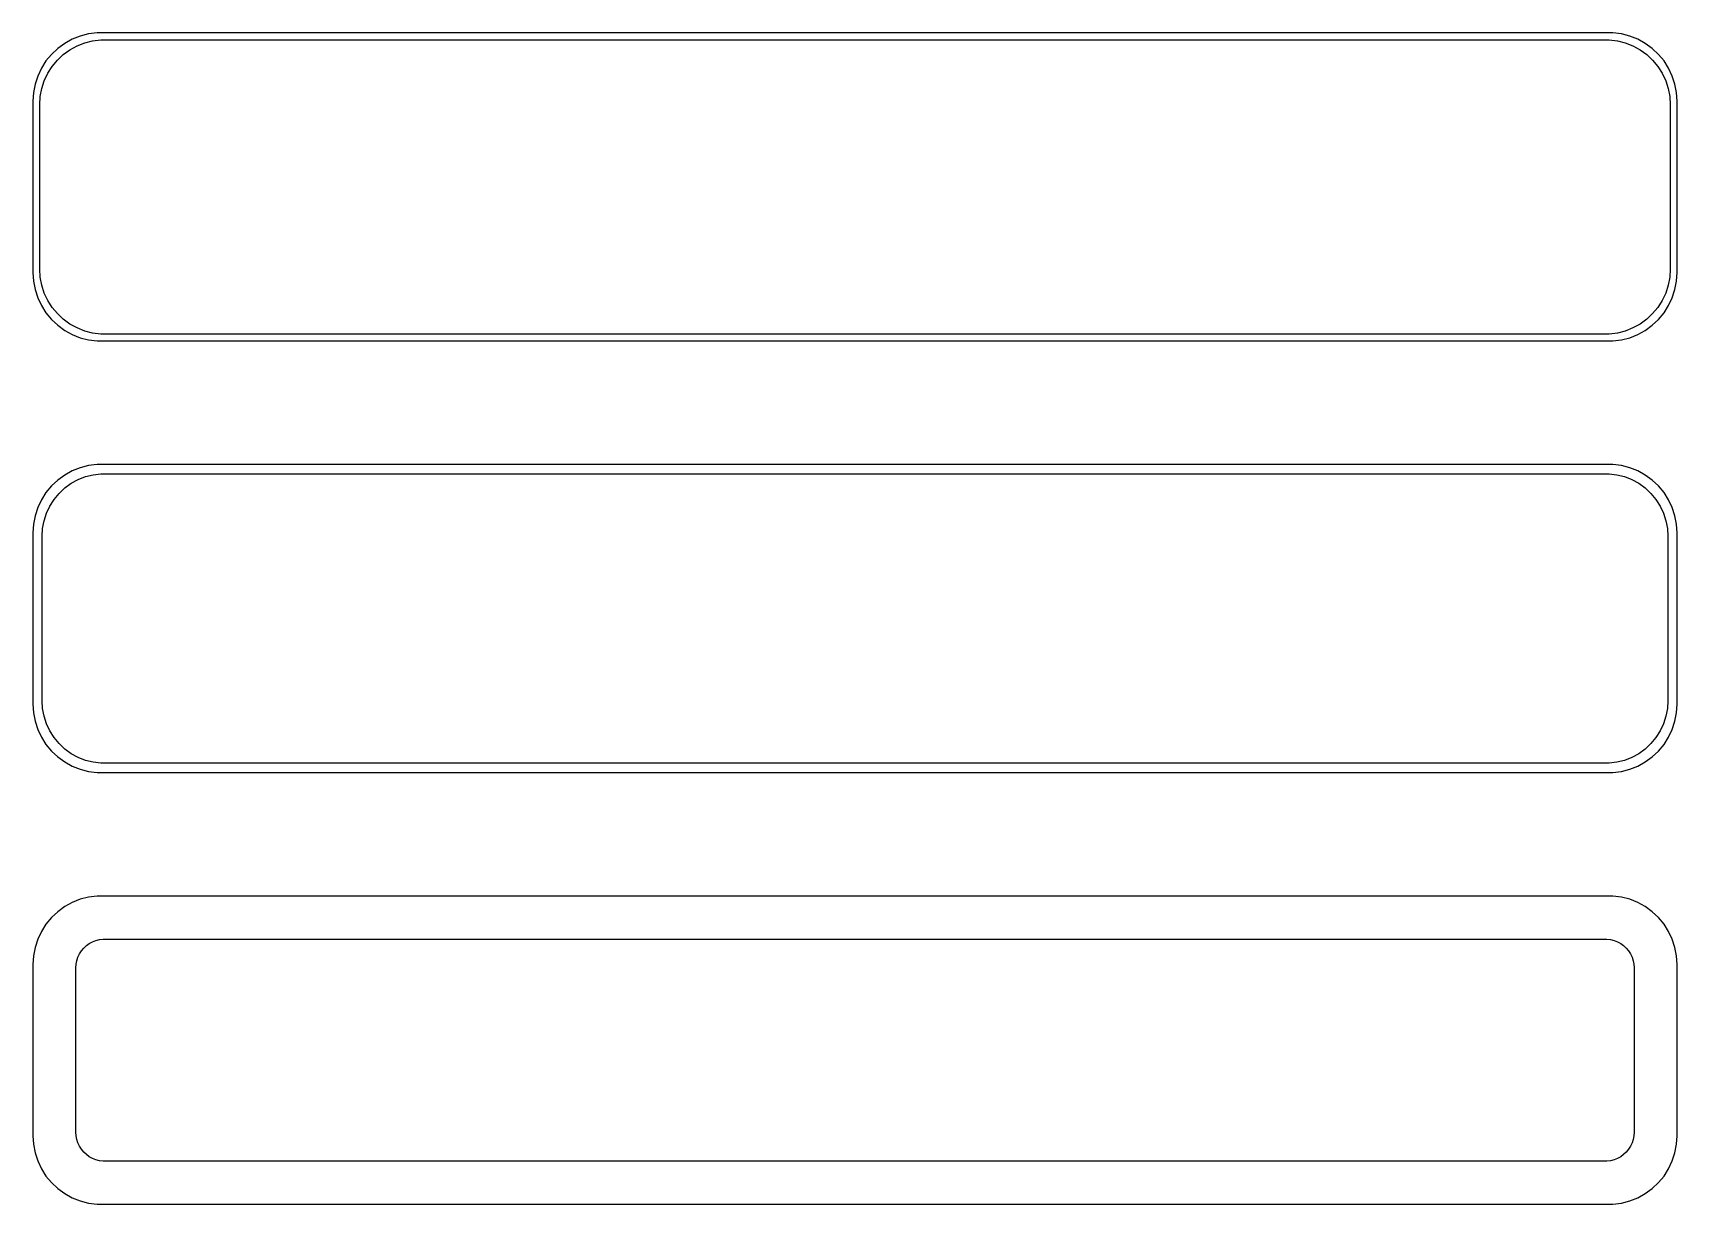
# Model space of a CAD drawing. Header units: metres. Extents: x -60 to 60, y 83 to 169.
import ezdxf

# ---------------------------------------------------------------- set-up
doc = ezdxf.new("R2010")
doc.units = ezdxf.units.M

msp = doc.modelspace()

# ---------------------------------------------------------------- linework, layer by layer
for p, q in [((-57.1289, 168.274), (-57.6791, 167.972)), ((-56.5451, 168.505), (-57.1289, 168.274)), ((-56.7724, 167.798), (-56.2178, 168.018)), ((-55.9369, 168.661), (-56.5451, 168.505)), ((-56.2178, 168.018), (-55.6401, 168.166)), ((-55.3139, 168.74), (-55.9369, 168.661)), ((-55.6401, 168.166), (-55.0482, 168.241)), ((55.3139, 168.74), (-55.3139, 168.74)), ((-55.0482, 168.241), (55.0482, 168.241)), ((55.0482, 168.241), (55.6401, 168.166)), ((55.9369, 168.661), (55.3139, 168.74)), ((55.6401, 168.166), (56.2178, 168.018)), ((56.5451, 168.505), (55.9369, 168.661)), ((56.2178, 168.018), (56.7724, 167.798)), ((57.1289, 168.274), (56.5451, 168.505)), ((57.6791, 167.972), (57.1289, 168.274)), ((-58.6448, 167.173), (-59.0451, 166.689)), ((-58.1871, 167.603), (-58.6448, 167.173)), ((-58.2126, 166.752), (-57.7778, 167.16)), ((-57.6791, 167.972), (-58.1871, 167.603)), ((-57.7778, 167.16), (-57.2952, 167.511)), ((-57.2952, 167.511), (-56.7724, 167.798)), ((56.7724, 167.798), (57.2952, 167.511)), ((57.2952, 167.511), (57.7778, 167.16)), ((58.1871, 167.603), (57.6791, 167.972)), ((57.7778, 167.16), (58.2126, 166.752)), ((58.6448, 167.173), (58.1871, 167.603)), ((59.0451, 166.689), (58.6448, 167.173)), ((-59.3815, 166.159), (-59.6489, 165.591)), ((-59.0451, 166.689), (-59.3815, 166.159)), ((-59.1664, 165.249), (-58.9124, 165.788)), ((-58.9124, 165.788), (-58.5928, 166.292)), ((-58.5928, 166.292), (-58.2126, 166.752)), ((58.2126, 166.752), (58.5928, 166.292)), ((58.5928, 166.292), (58.9124, 165.788)), ((58.9124, 165.788), (59.1664, 165.249)), ((59.3815, 166.159), (59.0451, 166.689)), ((59.6489, 165.591), (59.3815, 166.159)), ((-59.8429, 164.993), (-59.9606, 164.377)), ((-59.6489, 165.591), (-59.8429, 164.993)), ((-59.4625, 164.095), (-59.3508, 164.681)), ((-59.3508, 164.681), (-59.1664, 165.249)), ((59.1664, 165.249), (59.3508, 164.681)), ((59.3508, 164.681), (59.4625, 164.095)), ((59.8429, 164.993), (59.6489, 165.591)), ((59.9606, 164.377), (59.8429, 164.993)), ((-59.9606, 164.377), (-60, 163.75)), ((-60, 163.75), (-60, 151.25)), ((-59.5, 163.5), (-59.4625, 164.095)), ((-59.5, 151.5), (-59.5, 163.5)), ((59.4625, 164.095), (59.5, 163.5)), ((59.5, 163.5), (59.5, 151.5)), ((60, 163.75), (59.9606, 164.377)), ((60, 151.25), (60, 163.75)), ((-60, 151.25), (-59.9606, 150.623)), ((-59.4625, 150.905), (-59.5, 151.5)), ((59.5, 151.5), (59.4625, 150.905)), ((59.9606, 150.623), (60, 151.25)), ((-59.9606, 150.623), (-59.8429, 150.007)), ((-59.8429, 150.007), (-59.6489, 149.409)), ((-59.3508, 150.319), (-59.4625, 150.905)), ((-59.1664, 149.751), (-59.3508, 150.319)), ((59.3508, 150.319), (59.1664, 149.751)), ((59.4625, 150.905), (59.3508, 150.319)), ((59.6489, 149.409), (59.8429, 150.007)), ((59.8429, 150.007), (59.9606, 150.623)), ((-59.6489, 149.409), (-59.3815, 148.841)), ((-59.3815, 148.841), (-59.0451, 148.311)), ((-58.9124, 149.212), (-59.1664, 149.751)), ((-58.5928, 148.708), (-58.9124, 149.212)), ((58.9124, 149.212), (58.5928, 148.708)), ((59.1664, 149.751), (58.9124, 149.212)), ((59.0451, 148.311), (59.3815, 148.841)), ((59.3815, 148.841), (59.6489, 149.409)), ((-59.0451, 148.311), (-58.6448, 147.827)), ((-58.6448, 147.827), (-58.1871, 147.397)), ((-58.2126, 148.248), (-58.5928, 148.708)), ((-57.7778, 147.84), (-58.2126, 148.248)), ((-57.2952, 147.489), (-57.7778, 147.84)), ((57.7778, 147.84), (57.2952, 147.489)), ((58.2126, 148.248), (57.7778, 147.84)), ((58.1871, 147.397), (58.6448, 147.827)), ((58.5928, 148.708), (58.2126, 148.248)), ((58.6448, 147.827), (59.0451, 148.311)), ((-58.1871, 147.397), (-57.6791, 147.028)), ((-57.6791, 147.028), (-57.1289, 146.726)), ((-56.7724, 147.202), (-57.2952, 147.489)), ((-57.1289, 146.726), (-56.5451, 146.495)), ((-56.2178, 146.982), (-56.7724, 147.202)), ((-56.5451, 146.495), (-55.9369, 146.339)), ((-55.6401, 146.834), (-56.2178, 146.982)), ((-55.0482, 146.759), (-55.6401, 146.834)), ((55.0482, 146.759), (-55.0482, 146.759)), ((55.6401, 146.834), (55.0482, 146.759)), ((56.2178, 146.982), (55.6401, 146.834)), ((55.9369, 146.339), (56.5451, 146.495)), ((56.7724, 147.202), (56.2178, 146.982)), ((56.5451, 146.495), (57.1289, 146.726)), ((57.2952, 147.489), (56.7724, 147.202)), ((57.1289, 146.726), (57.6791, 147.028)), ((57.6791, 147.028), (58.1871, 147.397)), ((-55.9369, 146.339), (-55.3139, 146.26)), ((-55.3139, 146.26), (55.3139, 146.26)), ((55.3139, 146.26), (55.9369, 146.339)), ((-56.5451, 137.005), (-57.1289, 136.774)), ((-55.9369, 137.161), (-56.5451, 137.005)), ((-55.3139, 137.24), (-55.9369, 137.161)), ((55.3139, 137.24), (-55.3139, 137.24)), ((55.9369, 137.161), (55.3139, 137.24)), ((56.5451, 137.005), (55.9369, 137.161)), ((57.1289, 136.774), (56.5451, 137.005)), ((-58.6448, 135.673), (-59.0451, 135.189)), ((-58.1871, 136.103), (-58.6448, 135.673)), ((-57.6791, 136.472), (-58.1871, 136.103)), ((-57.1289, 136.774), (-57.6791, 136.472)), ((-57.6684, 135.528), (-57.2032, 135.866)), ((-57.2032, 135.866), (-56.6994, 136.143)), ((-56.6994, 136.143), (-56.1648, 136.354)), ((-56.1648, 136.354), (-55.6079, 136.497)), ((-55.6079, 136.497), (-55.0375, 136.569)), ((-55.0375, 136.569), (55.0375, 136.569)), ((55.0375, 136.569), (55.6079, 136.497)), ((55.6079, 136.497), (56.1648, 136.354)), ((56.1648, 136.354), (56.6994, 136.143)), ((56.6994, 136.143), (57.2032, 135.866)), ((57.6791, 136.472), (57.1289, 136.774)), ((57.2032, 135.866), (57.6684, 135.528)), ((58.1871, 136.103), (57.6791, 136.472)), ((58.6448, 135.673), (58.1871, 136.103)), ((59.0451, 135.189), (58.6448, 135.673)), ((-59.3815, 134.659), (-59.6489, 134.091)), ((-59.0451, 135.189), (-59.3815, 134.659)), ((-58.7621, 134.206), (-58.454, 134.691)), ((-58.454, 134.691), (-58.0875, 135.134)), ((-58.0875, 135.134), (-57.6684, 135.528)), ((57.6684, 135.528), (58.0875, 135.134)), ((58.0875, 135.134), (58.454, 134.691)), ((58.454, 134.691), (58.7621, 134.206)), ((59.3815, 134.659), (59.0451, 135.189)), ((59.6489, 134.091), (59.3815, 134.659)), ((-59.8429, 133.493), (-59.9606, 132.877)), ((-59.6489, 134.091), (-59.8429, 133.493)), ((-59.1846, 133.139), (-59.0069, 133.685)), ((-59.0069, 133.685), (-58.7621, 134.206)), ((58.7621, 134.206), (59.0069, 133.685)), ((59.0069, 133.685), (59.1846, 133.139)), ((59.8429, 133.493), (59.6489, 134.091)), ((59.9606, 132.877), (59.8429, 133.493)), ((-59.9606, 132.877), (-60, 132.25)), ((-60, 132.25), (-60, 119.75)), ((-59.3284, 132), (-59.2923, 132.574)), ((-59.3284, 120), (-59.3284, 132)), ((-59.2923, 132.574), (-59.1846, 133.139)), ((59.1846, 133.139), (59.2923, 132.574)), ((59.2923, 132.574), (59.3284, 132)), ((59.3284, 132), (59.3284, 120)), ((60, 132.25), (59.9606, 132.877)), ((60, 119.75), (60, 132.25)), ((-59.2923, 119.426), (-59.3284, 120)), ((59.3284, 120), (59.2923, 119.426)), ((-60, 119.75), (-59.9606, 119.123)), ((-59.9606, 119.123), (-59.8429, 118.507)), ((-59.1846, 118.861), (-59.2923, 119.426)), ((-59.0069, 118.315), (-59.1846, 118.861)), ((59.1846, 118.861), (59.0069, 118.315)), ((59.2923, 119.426), (59.1846, 118.861)), ((59.8429, 118.507), (59.9606, 119.123)), ((59.9606, 119.123), (60, 119.75)), ((-59.8429, 118.507), (-59.6489, 117.909)), ((-59.6489, 117.909), (-59.3815, 117.341)), ((-58.7621, 117.794), (-59.0069, 118.315)), ((-58.454, 117.309), (-58.7621, 117.794)), ((58.7621, 117.794), (58.454, 117.309)), ((59.0069, 118.315), (58.7621, 117.794)), ((59.3815, 117.341), (59.6489, 117.909)), ((59.6489, 117.909), (59.8429, 118.507)), ((-59.3815, 117.341), (-59.0451, 116.811)), ((-59.0451, 116.811), (-58.6448, 116.327)), ((-58.0875, 116.866), (-58.454, 117.309)), ((-57.6684, 116.472), (-58.0875, 116.866)), ((-57.2032, 116.134), (-57.6684, 116.472)), ((57.6684, 116.472), (57.2032, 116.134)), ((58.0875, 116.866), (57.6684, 116.472)), ((58.454, 117.309), (58.0875, 116.866)), ((58.6448, 116.327), (59.0451, 116.811)), ((59.0451, 116.811), (59.3815, 117.341)), ((-58.6448, 116.327), (-58.1871, 115.897)), ((-58.1871, 115.897), (-57.6791, 115.528)), ((-57.6791, 115.528), (-57.1289, 115.226)), ((-56.6994, 115.857), (-57.2032, 116.134)), ((-57.1289, 115.226), (-56.5451, 114.995)), ((-56.1648, 115.646), (-56.6994, 115.857)), ((-55.6079, 115.503), (-56.1648, 115.646)), ((-55.0375, 115.431), (-55.6079, 115.503)), ((55.0375, 115.431), (-55.0375, 115.431)), ((55.6079, 115.503), (55.0375, 115.431)), ((56.1648, 115.646), (55.6079, 115.503)), ((56.6994, 115.857), (56.1648, 115.646)), ((56.5451, 114.995), (57.1289, 115.226)), ((57.2032, 116.134), (56.6994, 115.857)), ((57.1289, 115.226), (57.6791, 115.528)), ((57.6791, 115.528), (58.1871, 115.897)), ((58.1871, 115.897), (58.6448, 116.327)), ((-56.5451, 114.995), (-55.9369, 114.839)), ((-55.9369, 114.839), (-55.3139, 114.76)), ((-55.3139, 114.76), (55.3139, 114.76)), ((55.3139, 114.76), (55.9369, 114.839)), ((55.9369, 114.839), (56.5451, 114.995)), ((-55.9369, 105.661), (-56.5451, 105.505)), ((-55.3139, 105.74), (-55.9369, 105.661)), ((55.3139, 105.74), (-55.3139, 105.74)), ((55.9369, 105.661), (55.3139, 105.74)), ((56.5451, 105.505), (55.9369, 105.661)), ((-58.1871, 104.603), (-58.6448, 104.173)), ((-57.6791, 104.972), (-58.1871, 104.603)), ((-57.1289, 105.274), (-57.6791, 104.972)), ((-56.5451, 105.505), (-57.1289, 105.274)), ((57.1289, 105.274), (56.5451, 105.505)), ((57.6791, 104.972), (57.1289, 105.274)), ((58.1871, 104.603), (57.6791, 104.972)), ((58.6448, 104.173), (58.1871, 104.603)), ((-59.0451, 103.689), (-59.3815, 103.159)), ((-58.6448, 104.173), (-59.0451, 103.689)), ((59.0451, 103.689), (58.6448, 104.173)), ((59.3815, 103.159), (59.0451, 103.689)), ((-59.6489, 102.591), (-59.8429, 101.993)), ((-59.3815, 103.159), (-59.6489, 102.591)), ((-56.2879, 101.944), (-56.0947, 102.125)), ((-56.0947, 102.125), (-55.8804, 102.281)), ((-55.8804, 102.281), (-55.6482, 102.409)), ((-55.6482, 102.409), (-55.4019, 102.506)), ((-55.4019, 102.506), (-55.1453, 102.572)), ((-55.1453, 102.572), (-54.8825, 102.605)), ((-54.8825, 102.605), (54.8825, 102.605)), ((54.8825, 102.605), (55.1453, 102.572)), ((55.1453, 102.572), (55.4019, 102.506)), ((55.4019, 102.506), (55.6482, 102.409)), ((55.6482, 102.409), (55.8804, 102.281)), ((55.8804, 102.281), (56.0947, 102.125)), ((56.0947, 102.125), (56.2879, 101.944)), ((59.6489, 102.591), (59.3815, 103.159)), ((59.8429, 101.993), (59.6489, 102.591)), ((-59.9606, 101.377), (-60, 100.75)), ((-59.8429, 101.993), (-59.9606, 101.377)), ((-56.843, 100.764), (-56.7934, 101.025)), ((-56.7934, 101.025), (-56.7115, 101.277)), ((-56.7115, 101.277), (-56.5987, 101.516)), ((-56.5987, 101.516), (-56.4567, 101.74)), ((-56.4567, 101.74), (-56.2879, 101.944)), ((56.2879, 101.944), (56.4567, 101.74)), ((56.4567, 101.74), (56.5987, 101.516)), ((56.5987, 101.516), (56.7115, 101.277)), ((56.7115, 101.277), (56.7934, 101.025)), ((56.7934, 101.025), (56.843, 100.764)), ((59.9606, 101.377), (59.8429, 101.993)), ((60, 100.75), (59.9606, 101.377)), ((-60, 100.75), (-60, 88.25)), ((-56.8596, 100.5), (-56.843, 100.764)), ((-56.8596, 88.5), (-56.8596, 100.5)), ((56.843, 100.764), (56.8596, 100.5)), ((56.8596, 100.5), (56.8596, 88.5)), ((60, 88.25), (60, 100.75)), ((-60, 88.25), (-59.9606, 87.6233)), ((-59.9606, 87.6233), (-59.8429, 87.0066)), ((-56.843, 88.2356), (-56.8596, 88.5)), ((-56.7934, 87.9754), (-56.843, 88.2356)), ((-56.7115, 87.7234), (-56.7934, 87.9754)), ((-56.5987, 87.4837), (-56.7115, 87.7234)), ((56.7115, 87.7234), (56.5987, 87.4837)), ((56.7934, 87.9754), (56.7115, 87.7234)), ((56.843, 88.2356), (56.7934, 87.9754)), ((56.8596, 88.5), (56.843, 88.2356)), ((59.8429, 87.0066), (59.9606, 87.6233)), ((59.9606, 87.6233), (60, 88.25)), ((-59.8429, 87.0066), (-59.6489, 86.4094)), ((-59.6489, 86.4094), (-59.3815, 85.8412)), ((-56.4567, 87.26), (-56.5987, 87.4837)), ((-56.2879, 87.0559), (-56.4567, 87.26)), ((-56.0947, 86.8745), (-56.2879, 87.0559)), ((-55.8804, 86.7188), (-56.0947, 86.8745)), ((-55.6482, 86.5912), (-55.8804, 86.7188)), ((-55.4019, 86.4936), (-55.6482, 86.5912)), ((-55.1453, 86.4277), (-55.4019, 86.4936)), ((-54.8825, 86.3945), (-55.1453, 86.4277)), ((55.1453, 86.4277), (54.8825, 86.3945)), ((55.4019, 86.4936), (55.1453, 86.4277)), ((55.6482, 86.5912), (55.4019, 86.4936)), ((55.8804, 86.7188), (55.6482, 86.5912)), ((56.0947, 86.8745), (55.8804, 86.7188)), ((56.2879, 87.0559), (56.0947, 86.8745)), ((56.4567, 87.26), (56.2879, 87.0559)), ((56.5987, 87.4837), (56.4567, 87.26)), ((59.3815, 85.8412), (59.6489, 86.4094)), ((59.6489, 86.4094), (59.8429, 87.0066)), ((-59.3815, 85.8412), (-59.0451, 85.3111)), ((-59.0451, 85.3111), (-58.6448, 84.8273)), ((54.8825, 86.3945), (-54.8825, 86.3945)), ((58.6448, 84.8273), (59.0451, 85.3111)), ((59.0451, 85.3111), (59.3815, 85.8412)), ((-58.6448, 84.8273), (-58.1871, 84.3974)), ((-58.1871, 84.3974), (-57.6791, 84.0284)), ((-57.6791, 84.0284), (-57.1289, 83.7259)), ((57.1289, 83.7259), (57.6791, 84.0284)), ((57.6791, 84.0284), (58.1871, 84.3974)), ((58.1871, 84.3974), (58.6448, 84.8273)), ((-57.1289, 83.7259), (-56.5451, 83.4947)), ((-56.5451, 83.4947), (-55.9369, 83.3386)), ((-55.9369, 83.3386), (-55.3139, 83.2599)), ((-55.3139, 83.2599), (55.3139, 83.2599)), ((55.3139, 83.2599), (55.9369, 83.3386)), ((55.9369, 83.3386), (56.5451, 83.4947)), ((56.5451, 83.4947), (57.1289, 83.7259))]:
    msp.add_line(p, q)

doc.saveas('drawing.dxf')
